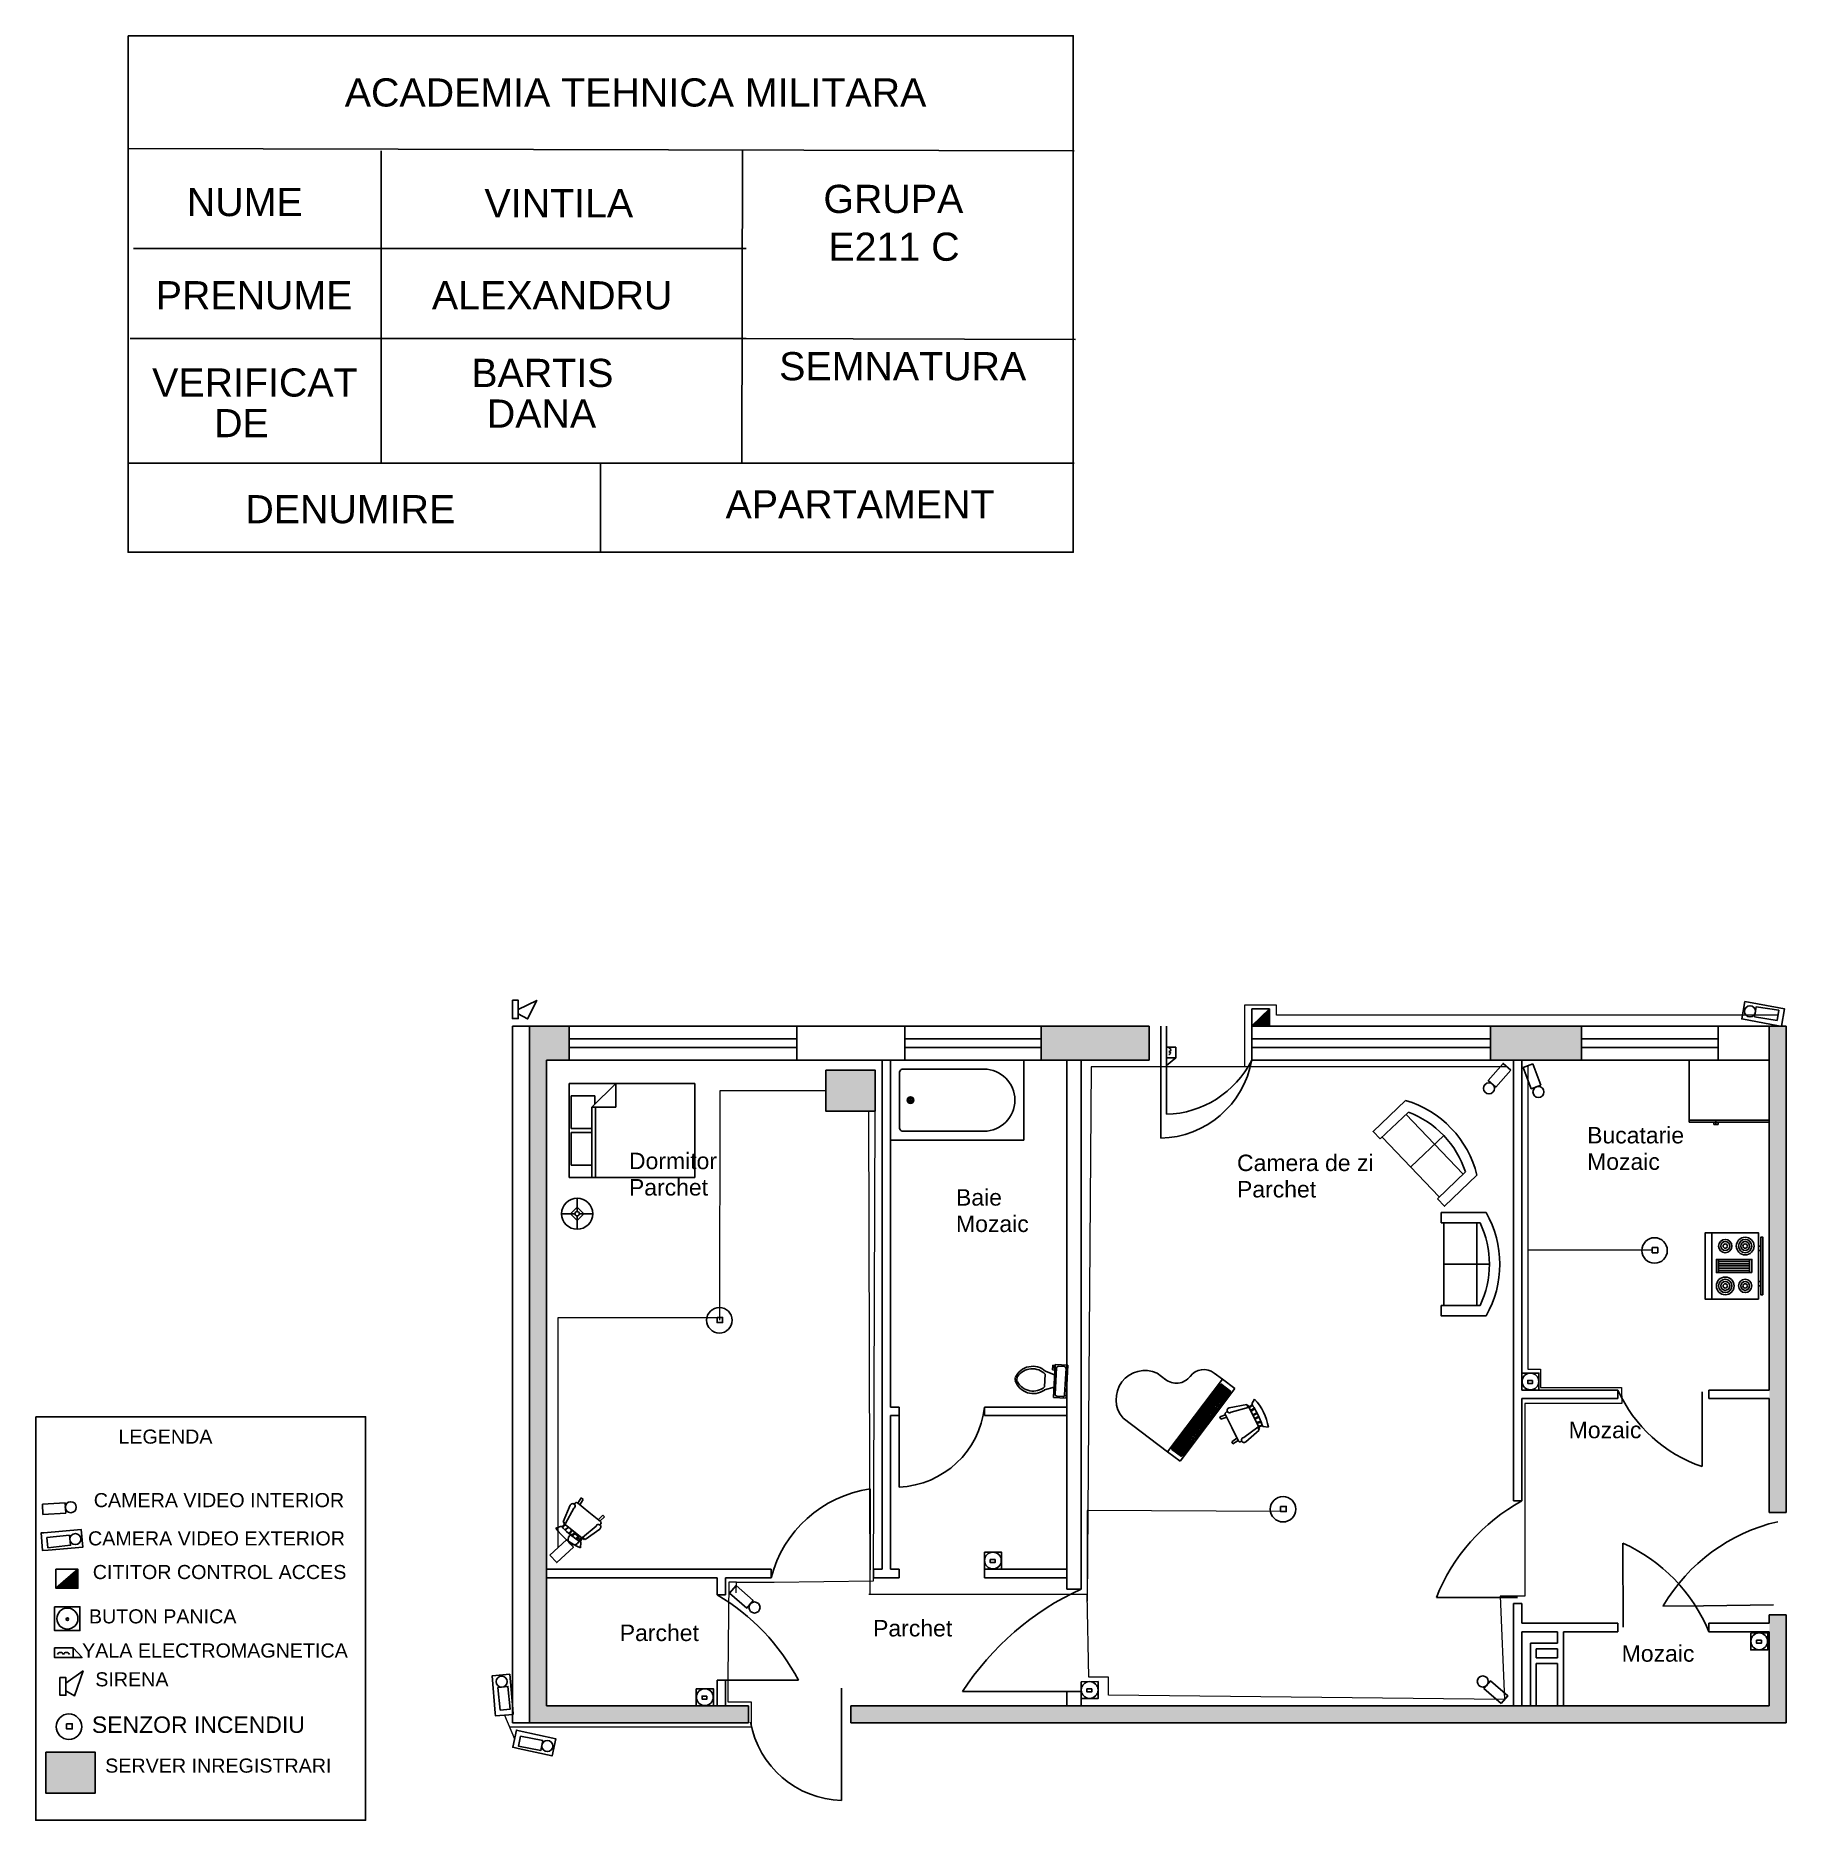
# Model space of a CAD drawing. Header units: inches. Extents: x -95520 to 3723, y -4 to 62949.
# Drawn here: x -5 to 3723, y -4 to 3796 of the extents above; entities outside this region: 1.
import ezdxf

# ---------------------------------------------------------------- set-up
doc = ezdxf.new("R2010")
doc.units = ezdxf.units.IN
doc.header["$MEASUREMENT"] = 0
doc.layers.add('1 FIRE DETECTION', color=240, linetype='ByLayer')
doc.layers.add('1 SECURITY SYSTEM', color=50, linetype='ByLayer')
for name, color, linetype, lineweight in [('Layer1', 10, 'Continuous', 25), ('Layer2', 50, 'Continuous', 25), ('Layer3', 91, 'Continuous', 25), ('Layer4', 12, 'Continuous', 5), ('Linie contur', 7, 'Continuous', 25)]:
    doc.layers.add(name, color=color, linetype=linetype, lineweight=lineweight)
doc.styles.get("Standard").update_dxf_attribs({"font": 'arial.ttf'})

# ---------------------------------------------------------------- blocks, each defined once
blk = doc.blocks.new('A$C124321EB')
at = {"layer": '1 SECURITY SYSTEM', "lineweight": -3}
blk.add_hatch(color=256, dxfattribs=at).paths.add_polyline_path([(51.8, 44.9), (51.8, 0), (0, 0)])
blk.add_lwpolyline([(0, 44.9), (51.8, 44.9), (51.8, 0), (0, 0)], close=True, dxfattribs=at)
blk.add_lwpolyline([(51.8, 44.9), (51.8, 0), (0, 0), (51.8, 44.9)], dxfattribs=at)
blk = doc.blocks.new('A$C46646CEB')
at = {"layer": '1 SECURITY SYSTEM', "lineweight": -3}
for centre, start, end in [((6.2, -1.8), 16.3544, 161.3608), ((19.1, -1.8), 18.6392, 163.6456)]:
    blk.add_arc(centre, 6.55, start, end, dxfattribs=at)
blk = doc.blocks.new('A$C07327C37')
at = {"layer": '1 SECURITY SYSTEM', "lineweight": -3}
blk.add_lwpolyline([(0, 20.3), (39.4, 20.3), (39.4, 0), (0, 0)], close=True, dxfattribs=at)
blk.add_lwpolyline([(39.4, 20.3), (39.4, 0), (58.7, 0), (39.4, 20.3)], dxfattribs=at)
blk.add_blockref('A$C46646CEB', (6.3, 6.3), dxfattribs=at)
blk = doc.blocks.new('A$C1D63225E')
at = {"layer": '1 SECURITY SYSTEM', "lineweight": -3}
blk.add_lwpolyline([(0.1, 27), (9, 27), (9, 0.8), (0.1, 0.8)], close=True, dxfattribs=at)
for points in [[(9, 18.9), (34.3, 36.8), (21.8, 0), (9, 7.3)], [(0, 12.5), (0.1, 12.5)], [(0.1, 12.4), (0, 12.4)]]:
    blk.add_lwpolyline(points, dxfattribs=at)
blk = doc.blocks.new('A$C54FA28A7')
at = {"layer": '1 SECURITY SYSTEM', "lineweight": -3}
for centre, radius in [((22.4, 22.4), 22.4), ((22.3, 21.2), 2.52)]:
    blk.add_circle(centre, radius, dxfattribs=at)
blk = doc.blocks.new('A$C4F6C7969')
at = {"layer": '1 SECURITY SYSTEM', "lineweight": -3}
blk.add_lwpolyline([(0, 50.8), (54, 50.8), (54, 0), (0, 0)], close=True, dxfattribs=at)
blk.add_blockref('A$C54FA28A7', (4.9, 3), dxfattribs=at)
blk = doc.blocks.new('camera securitate interior')
at = {"layer": 'Layer1'}
for points in [[(8.376, 8.959), (8.576, 8.958)], [(8.376, 8.959), (8.376, 8.869), (8.576, 8.869), (8.576, 8.958)]]:
    blk.add_lwpolyline(points, dxfattribs=at)
blk.add_circle((8.624, 8.918), 0.0486, dxfattribs=at)
blk = doc.blocks.new('camera securitate exterior')
at = {"layer": 'Layer1'}
blk.add_lwpolyline([(6.482, 7.679), (6.811, 7.679), (6.811, 7.524), (6.506, 7.524), (6.506, 7.524), (6.506, 7.524), (6.457, 7.524), (6.457, 7.679), (6.482, 7.679)], dxfattribs=at)
at = {"layer": 'Layer1', "rotation": 1.475016820132479}
blk.add_blockref('camera securitate interior', (-1.639, -1.537), dxfattribs=at)
blk = doc.blocks.new('buton panica')
at = {"layer": 'Layer2'}
for points in [[(17.744, 13.861), (17.894, 13.862), (17.894, 13.712), (17.744, 13.712)], [(17.838, 13.797), (17.795, 13.797), (17.795, 13.771), (17.838, 13.771)]]:
    blk.add_lwpolyline(points, close=True, dxfattribs=at)
blk.add_circle((17.819, 13.788), 0.0737, dxfattribs=at)
blk = doc.blocks.new('yala electromagnetica')
at = {"layer": 'Layer2'}
for points in [[(17.922, 13.795), (17.922, 13.712), (18.017, 13.712), (18.017, 13.794), (17.922, 13.794)], [(18.017, 13.712), (18.083, 13.712), (18.017, 13.794)]]:
    blk.add_lwpolyline(points, dxfattribs=at)
for centre, radius, start, end in [((17.946, 13.734), 0.016, 355.5126, 186.0369), ((17.975, 13.734), 0.0128, 359.1869, 186.6284)]:
    blk.add_arc(centre, radius, start, end, dxfattribs=at)
blk = doc.blocks.new('cititor control acces')
at = {"layer": 'Layer2'}
h = blk.add_hatch(color=256, dxfattribs=at)
h.dxf.hatch_style = 1
h.paths.add_polyline_path([(18.153, 13.709), (18.309, 13.709), (18.309, 13.859)])
blk.add_lwpolyline([(18.153, 13.859), (18.309, 13.859), (18.309, 13.709), (18.153, 13.709)], close=True, dxfattribs=at)
blk.add_lwpolyline([(18.153, 13.709), (18.309, 13.859)], dxfattribs=at)
blk = doc.blocks.new('goarna')
at = {"layer": 'Layer2'}
for points in [[(14.639, 15.808), (14.639, 15.647), (14.639, 15.647)], [(14.639, 15.647), (14.69, 15.646), (14.69, 15.808), (14.639, 15.808)], [(14.69, 15.687), (14.773, 15.644), (14.853, 15.806), (14.69, 15.727)]]:
    blk.add_lwpolyline(points, dxfattribs=at)
blk = doc.blocks.new('anti-incendiu')
at = {"layer": 'Layer1'}
blk.add_lwpolyline([(20.542851, 14.162347), (20.592201, 14.162347), (20.592201, 14.116999), (20.542851, 14.116999)], close=True, dxfattribs=at)
blk.add_circle((20.563737, 14.137051), 0.111959, dxfattribs=at)
blk = doc.blocks.new('SERVER INREGISTRARI')
at = {"layer": 'Layer1'}
h = blk.add_hatch(color=256, dxfattribs=at)
h.dxf.hatch_style = 1
h.paths.add_polyline_path([(3939.5, 1573.5), (4044.1, 1573.5), (4044.1, 1661.4), (3939.5, 1661.4)])
blk.add_lwpolyline([(3939.5, 1661.4), (4044.1, 1661.4), (4044.1, 1573.5), (3939.5, 1573.5)], close=True, dxfattribs=at)
blk = doc.blocks.new('Bed - Queen')
at = {"linetype": 'Continuous'}
for p, q in [((0, -80.00003), (0, 0)), ((0, 0), (59.99999, 0)), ((59.99999, 0), (59.99999, -80.00003)), ((7.99999, -1.2), (28.79998, -1.2)), ((7.99999, -14.4), (7.99999, -1.2)), ((28.79998, -1.2), (28.79998, -14.4)), ((31.19999, -1.2), (51.99999, -1.2)), ((31.19999, -14.4), (31.19999, -1.2)), ((51.99999, -1.2), (51.99999, -16.4)), ((0, -14.4), (44.8, -14.4)), ((44.8, -16.8), (0, -16.8)), ((59.99999, -29.6), (44.8, -14.4)), ((44.8, -14.4), (44.8, -29.6)), ((51.99999, -16.4), (46.79936, -16.4)), ((44.8, -29.6), (59.99999, -29.6)), ((59.99999, -80.00003), (0, -80.00003))]:
    blk.add_line(p, q, dxfattribs=at)
blk = doc.blocks.new('Chair - Rocking')
at = {"linetype": 'Continuous'}
for p, q in [((-9, -7.5), (-12, -18.49999)), ((-8, -4.5), (-10, -1.5)), ((-7, -7.5), (-9, -7.5)), ((-9, -18.49999), (-7, -7.5)), ((-8.23428, -6.99939), (-8.3093, -7.47958)), ((-8.23041, -7), (8.23915, -7)), ((-7.5, -4.5), (-7, -7)), ((-6.5, -7), (-7.02225, -4.43)), ((-4.5, -7), (-4.96674, -4.19951)), ((-4, -7), (-4.40532, -4.16272)), ((-1.5, -4.05012), (-1.5, -7)), ((-1, -7), (-1, -4.05012)), ((1, -7), (1, -4.04655)), ((1.5, -4.05012), (1.5, -7)), ((4, -7), (4.40187, -4.18694)), ((4.5, -7), (4.96761, -4.19437)), ((6.5, -7), (7, -4.4057)), ((7.5, -4.5), (7, -7)), ((7, -7.5), (9, -7.5)), ((9, -18.49999), (7, -7.5)), ((8, -4.5), (10, -1.5)), ((8.31071, -7.48854), (8.23449, -7.00073)), ((9, -7.5), (12, -18.49999)), ((-10.36644, -20.64523), (-10.5, -21.49999)), ((-9, -22.49999), (-9.5, -26.49999)), ((0, -22.49999), (-9.5, -22.49999)), ((-8, -26.49999), (-7.5, -22.49999)), ((0, -22.49999), (9.5, -22.49999)), ((8, -26.49999), (7.5, -22.49999)), ((9, -22.49999), (9.5, -26.49999)), ((10.5, -21.49999), (10.3575, -20.58798)), ((-9.5, -26.49999), (-8, -26.49999)), ((9.5, -26.49999), (8, -26.49999))]:
    blk.add_line(p, q, dxfattribs=at)
for centre, radius, start, end in [((0, -34.08333), 34.08333, 72.93847, 107.0615), ((0, -68.25004), 64.25, 93.92211, 97.15267), ((0, -68.25004), 64.25, 82.84733, 93.92211), ((-10.5, -18.99999), 1.58114, 161.5651, 18.43495), ((-9.5, -21.49999), 1, 180, 270), ((10.5, -18.99999), 1.58114, 161.5651, 18.43495), ((9.5, -21.49999), 1, 270, 0)]:
    blk.add_arc(centre, radius, start, end, dxfattribs=at)
blk = doc.blocks.new('Lamp - Table')
at = {"linetype": 'Continuous'}
for p, q in [((-1, 0), (-7, 0)), ((0, 3), (-3, 0)), ((-3, 0), (0, -3)), ((0, 7), (0, 1)), ((3, 0), (0, 3)), ((0, -3), (3, 0)), ((1, 0), (7, 0)), ((0, -1), (0, -7))]:
    blk.add_line(p, q, dxfattribs=at)
for radius in [7, 1]:
    blk.add_circle((0, 0), radius, dxfattribs=at)
blk = doc.blocks.new('Piano - Baby Grand')
at = {"linetype": 'Continuous'}
for p, q in [((-29, 8.250005), (-29, -27.249995)), ((7, 1.250005), (7, 8.250005)), ((29, -20.749995), (29, -27.249995)), ((-29, -27.249995), (-29, -37.249995)), ((29, -27.249995), (-29, -27.249995)), ((-26, -36.249995), (-26, -28.249995)), ((-26, -28.249995), (26, -28.249995)), ((-25.25, -33.249995), (-25.25, -28.249995)), ((-25, -33.249995), (-25.25, -33.249995)), ((-24.75, -33.249995), (-25, -33.249995)), ((-25, -36.249995), (-25, -33.249995)), ((-24.75, -28.249995), (-24.75, -33.249995)), ((-24.25, -33.249995), (-24.25, -28.249995)), ((-24, -33.249995), (-24.25, -33.249995)), ((-23.75, -33.249995), (-24, -33.249995)), ((-24, -36.249995), (-24, -33.249995)), ((-23.75, -28.249995), (-23.75, -33.249995)), ((-23, -36.249995), (-23, -28.249995)), ((-22.25, -33.249995), (-22.25, -28.249995)), ((-22, -33.249995), (-22.25, -33.249995)), ((-21.75, -33.249995), (-22, -33.249995)), ((-22, -36.249995), (-22, -33.249995)), ((-21.75, -28.249995), (-21.75, -33.249995)), ((-21.25, -33.249995), (-21.25, -28.249995)), ((-21, -33.249995), (-21.25, -33.249995)), ((-20.75, -33.249995), (-21, -33.249995)), ((-21, -36.249995), (-21, -33.249995)), ((-20.75, -28.249995), (-20.75, -33.249995)), ((-20.25, -33.249995), (-20.25, -28.249995)), ((-20, -33.249995), (-20.25, -33.249995)), ((-19.75, -33.249995), (-20, -33.249995)), ((-20, -36.249995), (-20, -33.249995)), ((-19.75, -28.249995), (-19.75, -33.249995)), ((-19, -36.249995), (-19, -28.249995)), ((-18.25, -33.249995), (-18.25, -28.249995)), ((-18, -33.249995), (-18.25, -33.249995)), ((-17.75, -33.249995), (-18, -33.249995)), ((-18, -36.249995), (-18, -33.249995)), ((-17.75, -28.249995), (-17.75, -33.249995)), ((-17.25, -33.249995), (-17.25, -28.249995)), ((-17, -33.249995), (-17.25, -33.249995)), ((-16.75, -33.249995), (-17, -33.249995)), ((-17, -36.249995), (-17, -33.249995)), ((-16.75, -28.249995), (-16.75, -33.249995)), ((-16, -36.249995), (-16, -28.249995)), ((-15.25, -33.249995), (-15.25, -28.249995)), ((-15, -33.249995), (-15.25, -33.249995)), ((-14.75, -33.249995), (-15, -33.249995)), ((-15, -36.249995), (-15, -33.249995)), ((-14.75, -28.249995), (-14.75, -33.249995)), ((-14.25, -33.249995), (-14.25, -28.249995)), ((-14, -33.249995), (-14.25, -33.249995)), ((-13.75, -33.249995), (-14, -33.249995)), ((-14, -36.249995), (-14, -33.249995)), ((-13.75, -28.249995), (-13.75, -33.249995)), ((-13.25, -33.249995), (-13.25, -28.249995)), ((-13, -33.249995), (-13.25, -33.249995)), ((-12.75, -33.249995), (-13, -33.249995)), ((-13, -36.249995), (-13, -33.249995)), ((-12.75, -28.249995), (-12.75, -33.249995)), ((-12, -36.249995), (-12, -28.249995)), ((-11.25, -33.249995), (-11.25, -28.249995)), ((-11, -33.249995), (-11.25, -33.249995)), ((-10.75, -33.249995), (-11, -33.249995)), ((-11, -36.249995), (-11, -33.249995)), ((-10.75, -28.249995), (-10.75, -33.249995)), ((-10.25, -33.249995), (-10.25, -28.249995)), ((-10, -33.249995), (-10.25, -33.249995)), ((-9.75, -33.249995), (-10, -33.249995)), ((-10, -36.249995), (-10, -33.249995)), ((-9.75, -28.249995), (-9.75, -33.249995)), ((-9, -36.249995), (-9, -28.249995)), ((-8.25, -33.249995), (-8.25, -28.249995)), ((-8, -33.249995), (-8.25, -33.249995)), ((-7.75, -33.249995), (-8, -33.249995)), ((-8, -36.249995), (-8, -33.249995)), ((-7.75, -28.249995), (-7.75, -33.249995)), ((-7.25, -33.249995), (-7.25, -28.249995)), ((-7, -33.249995), (-7.25, -33.249995)), ((-6.75, -33.249995), (-7, -33.249995)), ((-7, -36.249995), (-7, -33.249995)), ((-6.75, -28.249995), (-6.75, -33.249995)), ((-6.25, -33.249995), (-6.25, -28.249995)), ((-6, -33.249995), (-6.25, -33.249995)), ((-5.75, -33.249995), (-6, -33.249995)), ((-6, -36.249995), (-6, -33.249995)), ((-5.75, -28.249995), (-5.75, -33.249995)), ((-5, -36.249995), (-5, -28.249995)), ((-4.25, -33.249995), (-4.25, -28.249995)), ((-4, -33.249995), (-4.25, -33.249995)), ((-3.75, -33.249995), (-4, -33.249995)), ((-4, -36.249995), (-4, -33.249995)), ((-3.75, -28.249995), (-3.75, -33.249995)), ((-3.25, -33.249995), (-3.25, -28.249995)), ((-3, -33.249995), (-3.25, -33.249995)), ((-2.75, -33.249995), (-3, -33.249995)), ((-3, -36.249995), (-3, -33.249995)), ((-2.75, -28.249995), (-2.75, -33.249995)), ((-2, -36.249995), (-2, -28.249995)), ((-1.25, -33.249995), (-1.25, -28.249995)), ((-1, -33.249995), (-1.25, -33.249995)), ((-0.75, -33.249995), (-1, -33.249995)), ((-1, -36.249995), (-1, -33.249995)), ((-0.75, -28.249995), (-0.75, -33.249995)), ((-0.25, -33.249995), (-0.25, -28.249995)), ((0, -33.249995), (-0.25, -33.249995)), ((0.25, -33.249995), (0, -33.249995)), ((0, -36.249995), (0, -33.249995)), ((0.25, -28.249995), (0.25, -33.249995)), ((0.75, -33.249995), (0.75, -28.249995)), ((1, -33.249995), (0.75, -33.249995)), ((1.25, -33.249995), (1, -33.249995)), ((1, -36.249995), (1, -33.249995)), ((1.25, -28.249995), (1.25, -33.249995)), ((2, -36.249995), (2, -28.249995)), ((2.75, -33.249995), (2.75, -28.249995)), ((3, -33.249995), (2.75, -33.249995)), ((3.25, -33.249995), (3, -33.249995)), ((3, -36.249995), (3, -33.249995)), ((3.25, -28.249995), (3.25, -33.249995)), ((3.75, -33.249995), (3.75, -28.249995)), ((4, -33.249995), (3.75, -33.249995)), ((4.25, -33.249995), (4, -33.249995)), ((4, -36.249995), (4, -33.249995)), ((4.25, -28.249995), (4.25, -33.249995)), ((5, -36.249995), (5, -28.249995)), ((5.75, -33.249995), (5.75, -28.249995)), ((6, -33.249995), (5.75, -33.249995)), ((6.25, -33.249995), (6, -33.249995)), ((6, -36.249995), (6, -33.249995)), ((6.25, -28.249995), (6.25, -33.249995)), ((6.75, -33.249995), (6.75, -28.249995)), ((7, -33.249995), (6.75, -33.249995)), ((7.25, -33.249995), (7, -33.249995)), ((7, -36.249995), (7, -33.249995)), ((7.25, -28.249995), (7.25, -33.249995)), ((7.75, -33.249995), (7.75, -28.249995)), ((8, -33.249995), (7.75, -33.249995)), ((8.25, -33.249995), (8, -33.249995)), ((8, -36.249995), (8, -33.249995)), ((8.25, -28.249995), (8.25, -33.249995)), ((9, -36.249995), (9, -28.249995)), ((9.75, -33.249995), (9.75, -28.249995)), ((10, -33.249995), (9.75, -33.249995)), ((10.25, -33.249995), (10, -33.249995)), ((10, -36.249995), (10, -33.249995)), ((10.25, -28.249995), (10.25, -33.249995)), ((10.75, -33.249995), (10.75, -28.249995)), ((11, -33.249995), (10.75, -33.249995)), ((11.25, -33.249995), (11, -33.249995)), ((11, -36.249995), (11, -33.249995)), ((11.25, -28.249995), (11.25, -33.249995)), ((12, -36.249995), (12, -28.249995)), ((12.75, -33.249995), (12.75, -28.249995)), ((13, -33.249995), (12.75, -33.249995)), ((13.25, -33.249995), (13, -33.249995)), ((13, -36.249995), (13, -33.249995)), ((13.25, -28.249995), (13.25, -33.249995)), ((13.75, -33.249995), (13.75, -28.249995)), ((14, -33.249995), (13.75, -33.249995)), ((14.25, -33.249995), (14, -33.249995)), ((14, -36.249995), (14, -33.249995)), ((14.25, -28.249995), (14.25, -33.249995)), ((14.75, -33.249995), (14.75, -28.249995)), ((15, -33.249995), (14.75, -33.249995)), ((15.25, -33.249995), (15, -33.249995)), ((15, -36.249995), (15, -33.249995)), ((15.25, -28.249995), (15.25, -33.249995)), ((16, -36.249995), (16, -28.249995)), ((16.75, -33.249995), (16.75, -28.249995)), ((17, -33.249995), (16.75, -33.249995)), ((17.25, -33.249995), (17, -33.249995)), ((17, -36.249995), (17, -33.249995)), ((17.25, -28.249995), (17.25, -33.249995)), ((17.75, -33.249995), (17.75, -28.249995)), ((18, -33.249995), (17.75, -33.249995)), ((18.25, -33.249995), (18, -33.249995)), ((18, -36.249995), (18, -33.249995)), ((18.25, -28.249995), (18.25, -33.249995)), ((19, -36.249995), (19, -28.249995)), ((19.75, -33.249995), (19.75, -28.249995)), ((20, -33.249995), (19.75, -33.249995)), ((20.25, -33.249995), (20, -33.249995)), ((20, -36.249995), (20, -33.249995)), ((20.25, -28.249995), (20.25, -33.249995)), ((20.75, -33.249995), (20.75, -28.249995)), ((21, -33.249995), (20.75, -33.249995)), ((21.25, -33.249995), (21, -33.249995)), ((21, -36.249995), (21, -33.249995)), ((21.25, -28.249995), (21.25, -33.249995)), ((21.75, -33.249995), (21.75, -28.249995)), ((22, -33.249995), (21.75, -33.249995)), ((22.25, -33.249995), (22, -33.249995)), ((22, -36.249995), (22, -33.249995)), ((22.25, -28.249995), (22.25, -33.249995)), ((23, -36.249995), (23, -28.249995)), ((23.75, -33.249995), (23.75, -28.249995)), ((24, -33.249995), (23.75, -33.249995)), ((24.25, -33.249995), (24, -33.249995)), ((24, -36.249995), (24, -33.249995)), ((24.25, -28.249995), (24.25, -33.249995)), ((24.75, -33.249995), (24.75, -28.249995)), ((25, -33.249995), (24.75, -33.249995)), ((25.25, -33.249995), (25, -33.249995)), ((25, -36.249995), (25, -33.249995)), ((25.25, -28.249995), (25.25, -33.249995)), ((26, -36.249995), (26, -28.249995)), ((29, -37.249995), (29, -27.249995)), ((-29, -37.249995), (29, -37.249995)), ((-26, -36.249995), (-25, -36.249995)), ((-25, -36.249995), (-24, -36.249995)), ((-24, -36.249995), (-23, -36.249995)), ((-23, -36.249995), (-22, -36.249995)), ((-22, -36.249995), (-21, -36.249995)), ((-21, -36.249995), (-20, -36.249995)), ((-20, -36.249995), (-19, -36.249995)), ((-19, -36.249995), (-18, -36.249995)), ((-18, -36.249995), (-17, -36.249995)), ((-17, -36.249995), (-16, -36.249995)), ((-16, -36.249995), (-15, -36.249995)), ((-15, -36.249995), (-14, -36.249995)), ((-14, -36.249995), (-13, -36.249995)), ((-13, -36.249995), (-12, -36.249995)), ((-12, -36.249995), (-11, -36.249995)), ((-11, -36.249995), (-10, -36.249995)), ((-10, -36.249995), (-9, -36.249995)), ((-9, -36.249995), (-8, -36.249995)), ((-8, -36.249995), (-7, -36.249995)), ((-7, -36.249995), (-6, -36.249995)), ((-6, -36.249995), (-5, -36.249995)), ((-5, -36.249995), (-4, -36.249995)), ((-4, -36.249995), (-3, -36.249995)), ((-3, -36.249995), (-2, -36.249995)), ((-2, -36.249995), (-1, -36.249995)), ((-1, -36.249995), (0, -36.249995)), ((0, -36.249995), (1, -36.249995)), ((1, -36.249995), (2, -36.249995)), ((2, -36.249995), (3, -36.249995)), ((3, -36.249995), (4, -36.249995)), ((4, -36.249995), (5, -36.249995)), ((5, -36.249995), (6, -36.249995)), ((6, -36.249995), (7, -36.249995)), ((7, -36.249995), (8, -36.249995)), ((8, -36.249995), (9, -36.249995)), ((9, -36.249995), (10, -36.249995)), ((10, -36.249995), (11, -36.249995)), ((11, -36.249995), (12, -36.249995)), ((12, -36.249995), (13, -36.249995)), ((13, -36.249995), (14, -36.249995)), ((14, -36.249995), (15, -36.249995)), ((15, -36.249995), (16, -36.249995)), ((16, -36.249995), (17, -36.249995)), ((17, -36.249995), (18, -36.249995)), ((18, -36.249995), (19, -36.249995)), ((19, -36.249995), (20, -36.249995)), ((20, -36.249995), (21, -36.249995)), ((21, -36.249995), (22, -36.249995)), ((22, -36.249995), (23, -36.249995)), ((23, -36.249995), (24, -36.249995)), ((24, -36.249995), (25, -36.249995)), ((25, -36.249995), (26, -36.249995))]:
    blk.add_line(p, q, dxfattribs=at)
for centre, radius, start, end in [((-11, 4.327585), 18.42241, 12.29325, 167.7067), ((18, 1.250005), 11, 177.3974, 270), ((18, -20.749995), 11, 0, 90)]:
    blk.add_arc(centre, radius, start, end, dxfattribs=at)
blk = doc.blocks.new('Toilet - top')
for p, q in [((-10, -8.5), (-8, -8.5)), ((-10, -9.5), (-10, -8.5)), ((-7, -9.5), (-10, -9.5)), ((-8, -8.5), (-8, -8)), ((-7, -8), (-7, -9.5)), ((-4, -8), (-6, -14)), ((4, -8), (6, -14)), ((9.5, -6), (9.5, -2)), ((4, -14), (-4, -14))]:
    blk.add_line(p, q)
blk.add_lwpolyline([(10.5, -8), (10.5, 0), (-10.5, 0), (-10.5, -8)], close=True)
for points in [[(-9.5, -2), (-9.5, -6)], [(8.5, -1), (-8.5, -1)], [(-8.5, -7), (8.5, -7)]]:
    blk.add_lwpolyline(points)
for centre, radius, start, end in [((-8.6, -1.9), 0.884, 81.8699, 188.1301), ((-8.6, -6.1), 0.884, 171.8699, 278.1301), ((8.6, -1.9), 0.884, 351.8699, 98.1301), ((8.6, -6.1), 0.884, 261.8699, 8.1301), ((3.5, -21.6), 12.2, 141.4691, 247.9714), ((4.2, -21.8), 11.3, 136.3677, 238.9468), ((-3.5, -21.6), 12.2, 292.0284, 38.5307), ((-4.2, -21.8), 11.3, 301.053, 43.6321), ((0, -27.9), 4, 245.7318, 294.2682), ((0, -29), 4, 254.8605, 285.1395)]:
    blk.add_arc(centre, radius, start, end)
blk = doc.blocks.new('Bath Tub - 26 x 60 in.')
for p, q in [((8, -18), (10, -18)), ((9, -17), (9, -19))]:
    blk.add_line(p, q)
blk.add_lwpolyline([(0, -36), (0, 0), (60, 0), (60, -36)], close=True)
for points in [[(4, -30), (4, -6)], [(6, -4), (42, -4)], [(42, -32), (6, -32)]]:
    blk.add_lwpolyline(points)
for radius in [1.5, 1]:
    blk.add_circle((9, -18), radius)
for centre, radius, start, end in [((5.75, -5.75), 1.77, 81.8699, 188.1301), ((42, -18), 14, 270, 90), ((5.75, -30.25), 1.77, 171.8699, 278.1301)]:
    blk.add_arc(centre, radius, start, end)
blk = doc.blocks.new('Refrigerator-2 door - 36 in top')
for p, q in [((0, -26.999999), (36, -26.999999)), ((11, -27.999999), (11, -28.999999)), ((11, -28.999999), (13, -28.999999)), ((12, -26.999999), (12, -28.999999)), ((13, -28.999999), (13, -27.999999))]:
    blk.add_line(p, q)
blk.add_lwpolyline([(0, -27.999999), (0, 0), (36, 0), (36, -27.999999)], close=True)
blk = doc.blocks.new('Range-Oven - 30 in top')
for p, q in [((0, -3), (30, -3)), ((12, -6), (18, -6)), ((13, -20), (13, -6)), ((14, -6), (14, -20)), ((15, -20), (15, -6)), ((16, -6), (16, -20)), ((17, -20), (17, -6)), ((6, -24), (6, -25)), ((8, -25), (8, -24)), ((18, -20), (12, -20)), ((22, -25), (22, -24)), ((24, -24), (24, -25))]:
    blk.add_line(p, q)
for points in [[(0, -24), (0, 0), (30, 0), (30, -24)], [(12, -21), (12, -5), (18, -5), (18, -21)], [(2, -26), (2, -25), (28, -25), (28, -26)]]:
    blk.add_lwpolyline(points, close=True)
for centre, radius in [((6, -9), 4), ((6, -9), 3), ((6, -9), 2), ((6, -9), 1), ((24, -9), 3), ((24, -9), 2), ((24, -9), 1), ((6, -18), 3), ((6, -18), 2), ((24, -18), 4), ((24, -18), 3), ((24, -18), 2), ((6, -18), 1), ((24, -18), 1)]:
    blk.add_circle(centre, radius)
blk = doc.blocks.new('Sofa - Roundback Loveseat 5 ft.')
at = {"linetype": 'Continuous'}
for p, q in [((0, -32.44198), (0, -5.99998)), ((-24, -33.99998), (-24, -11.46958)), ((-23.9998, -13.38178), (23.99986, -13.38178)), ((24.00004, -33.99998), (24.00004, -11.46958)), ((-24, -32.44198), (24.00004, -32.44198))]:
    blk.add_line(p, q, dxfattribs=at)
for points in [[(-24, -33.99998), (-30, -33.99998), (-30, -7.99998)], [(30.00004, -7.99998), (30.00004, -33.99998), (24.00004, -33.99998)]]:
    blk.add_lwpolyline(points, dxfattribs=at)
for centre, radius, start, end in [((0, -60.24998), 60.24998, 60.13715, 119.8628), ((0, -61.38438), 55.38444, 64.32083, 115.6792)]:
    blk.add_arc(centre, radius, start, end, dxfattribs=at)
blk = doc.blocks.new('nUME PRENUME')
blk.add_lwpolyline([(2452.9, 3864.2), (4466.2, 3864.2), (4466.2, 2764.2), (2452.9, 2764.2)], close=True)
for points in [[(2452.4, 3623.7), (4467.8, 3619.1)], [(2992.3, 3619.1), (2992.3, 2953.7), (2452.4, 2953.7)], [(3761.7, 3619.9), (3760.3, 2953.7)], [(2464.8, 3411.1), (3769.8, 3411.1)], [(2457.5, 3219.5), (3769.8, 3219.5)], [(3760.9, 3219.5), (4471.2, 3216.8)], [(2992.3, 2953.7), (4467.8, 2953.7)], [(3459.5, 2764.2), (3459, 2953.1)]]:
    blk.add_lwpolyline(points)
for s, p in [('ACADEMIA TEHNICA MILITARA', (2914.6, 3713.3)), ('NUME ', (2578.2, 3479.9)), ('VINTILA ', (3212.1, 3477.4)), ('GRUPA', (3934, 3486.6)), (' E211 C', (3921.3, 3384.8)), ('PRENUME', (2512, 3281.4)), ('ALEXANDRU ', (3100.1, 3281.4)), ('VERIFICAT', (2504.3, 3095.6)), ('BARTIS', (3184.1, 3116)), ('SEMNATURA', (3839.8, 3130.3)), ('DANA', (3217.2, 3029.4)), ('      DE ', (2496.7, 3009.1)), ('APARTAMENT', (3725.6, 2836.2)), ('DENUMIRE', (2702.9, 2825.8))]:
    blk.add_text(s, height=60).set_placement(p)

msp = doc.modelspace()

# ---------------------------------------------------------------- hatches: boundary and pattern name
at = {"layer": 'Linie contur'}
h = msp.add_hatch(color=4, dxfattribs=at)
h.dxf.hatch_style = 1
h.paths.add_polyline_path([(1046.5, 203.5), (1512.8, 203.5), (1512.8, 239.9), (1082.8, 239.9), (1082.8, 1614.7), (1131.3, 1614.7), (1131.3, 1687.4), (1046.5, 1687.4)])
h.paths.add_polyline_path([(2136.7, 1687.4), (2136.7, 1614.7), (2366.8, 1614.7), (2366.8, 1687.4)])
h.paths.add_polyline_path([(3687.2, 1614.7), (3687.2, 651.7), (3723.5, 651.7), (3723.5, 1687.4), (3687.2, 1687.4)])
h.paths.add_polyline_path([(3287.4, 1614.7), (3287.4, 1687.4), (3093.6, 1687.4), (3093.6, 1614.7)])
h.paths.add_polyline_path([(3723.5, 433.7), (3687.2, 433.7), (3687.2, 239.9), (1730.9, 239.9), (1730.9, 203.5), (3723.5, 203.5)])

# ---------------------------------------------------------------- linework, layer by layer
at = {"layer": 'Layer2'}
msp.add_lwpolyline([(-5.1, 855.3), (697.5, 855.3), (697.5, -4.2), (-5.1, -4.2)], close=True, dxfattribs=at)
at = {"layer": 'Layer4'}
for points in [[(2822.8, 1710.2), (2637.7, 1710.2), (2637.7, 1732.1), (2584.9, 1732.1), (2569.2, 1732.1), (2569.2, 1600.7)], [(3705.7, 1710.2), (2822.8, 1710.2)], [(3128.6, 1600.7), (2242.6, 1600.7), (2234.1, 462.6)], [(3173.3, 1602.8), (3173.3, 973.1), (3173.3, 956.5), (3200, 956.5), (3200, 917.7), (3245.2, 917.7), (3290, 917.7), (3372.6, 917.7), (3373.3, 883.3), (3166.4, 883.3), (3166.4, 797.8)], [(1678.1, 1549.7), (1452, 1549.7), (1451.1, 1060.7)], [(1486.9, 480), (1487.5, 503), (1567.9, 503), (1779.3, 505.7), (1782.7, 1505.8)], [(1772, 476.9), (1769.6, 1505.8)], [(3437.8, 1210.1), (3173.3, 1210.1)], [(1107.8, 577), (1107.8, 1066.8), (1452, 1066.8)], [(3166.4, 797.8), (3166.4, 473)], [(2646.5, 653.5), (2234.1, 655.4), (2234.1, 476.9), (1769.6, 476.9)], [(1469.8, 299.9), (1472.1, 503.8), (1487.5, 503.8)], [(3123.1, 253), (2279.6, 262.2), (2279.6, 300.8), (2237.7, 300.8), (2234.1, 476.9)], [(3166.4, 473), (3113.7, 473), (3123.1, 253)], [(1469.8, 247.3), (1469.8, 299.9)], [(1430.9, 194.7), (1519.6, 194.7), (1519.6, 247.3), (1469.8, 247.3)], [(993.1, 219.8), (1014.8, 169.6)], [(1003.9, 194.7), (1105.3, 194.7)], [(1105.3, 194.7), (1430.9, 194.7)]]:
    msp.add_lwpolyline(points, dxfattribs=at)
at = {"layer": 'Linie contur'}
for p, q in [((1010.1, 1687.4), (1010.1, 1687.4)), ((1010.1, 1687.4), (2366.8, 1687.4)), ((1010.1, 203.5), (1010.1, 1687.4)), ((1046.5, 203.5), (1046.5, 1687.4)), ((1131.3, 1614.7), (1131.3, 1687.4)), ((1615.8, 1614.7), (1615.8, 1687.4)), ((1845.9, 1614.7), (1845.9, 1687.4)), ((2136.7, 1614.7), (2136.7, 1687.4)), ((2366.8, 1614.7), (2366.8, 1687.4)), ((2391, 1448.5), (2391, 1687.4)), ((2403.2, 1499.4), (2403.2, 1687.4)), ((2584.9, 1614.7), (2584.9, 1687.4)), ((2584.9, 1687.4), (3723.5, 1687.4)), ((3093.6, 1614.7), (3093.6, 1687.4)), ((3287.4, 1614.7), (3287.4, 1687.4)), ((3578.1, 1614.7), (3578.1, 1687.4)), ((3687.2, 1614.7), (3687.2, 1687.4)), ((3723.5, 651.7), (3723.5, 1687.4)), ((1131.3, 1660.2), (1615.8, 1660.2)), ((1131.3, 1642), (1615.8, 1642)), ((1845.9, 1660.2), (2136.7, 1660.2)), ((1845.9, 1642), (2136.7, 1642)), ((2584.9, 1660.2), (3093.6, 1660.2)), ((2584.9, 1642), (3093.6, 1642)), ((3287.4, 1660.2), (3578.1, 1660.2)), ((3287.4, 1642), (3578.1, 1642)), ((1082.8, 1614.7), (2366.8, 1614.7)), ((1082.8, 239.9), (1082.8, 1614.7)), ((1797.5, 530.6), (1797.5, 1614.7)), ((1797.5, 530.6), (1797.5, 1614.7)), ((1815.7, 875.8), (1815.7, 1614.7)), ((2191.2, 488.2), (2191.2, 1614.7)), ((2221.5, 488.2), (2221.5, 1614.7)), ((2584.9, 1614.7), (3687.2, 1614.7)), ((3142.1, 675.9), (3142.1, 1614.7)), ((3160.2, 912.2), (3160.2, 1614.7)), ((3687.2, 912.2), (3687.2, 1614.7)), ((3160.2, 912.2), (3364.9, 912.2)), ((3364.9, 894), (3364.9, 912.2)), ((3558.8, 894), (3558.8, 912.2)), ((3558.8, 912.2), (3687.2, 912.2)), ((1815.7, 875.8), (1833.8, 875.8)), ((1833.8, 857.6), (1833.8, 875.8)), ((2015.5, 857.6), (2015.5, 875.8)), ((2015.5, 875.8), (2191.2, 875.8)), ((3160.2, 675.9), (3160.2, 894)), ((3160.2, 894), (3364.9, 894)), ((3558.8, 894), (3687.2, 894)), ((3687.2, 651.7), (3687.2, 894)), ((1815.7, 530.6), (1815.7, 857.6)), ((1815.7, 857.6), (1833.8, 857.6)), ((2015.5, 857.6), (2191.2, 857.6)), ((3160.2, 675.9), (3142.1, 675.9)), ((3723.5, 651.7), (3687.2, 651.7)), ((1082.8, 530.6), (1561.3, 530.6)), ((1082.8, 512.4), (1446.2, 512.4)), ((1446.2, 476.1), (1446.2, 512.4)), ((1464.4, 512.4), (1561.3, 512.4)), ((1464.4, 476.1), (1464.4, 512.4)), ((1779.3, 530.6), (1797.5, 530.6)), ((1779.3, 512.4), (1833.8, 512.4)), ((1815.7, 530.6), (1833.8, 530.6)), ((2015.5, 530.6), (2191.2, 530.6)), ((2015.5, 512.4), (2191.2, 512.4)), ((1464.4, 476.1), (1446.2, 476.1)), ((2221.5, 488.2), (2191.2, 488.2)), ((3142.1, 239.9), (3142.1, 457.9)), ((3160.2, 457.9), (3142.1, 457.9)), ((3160.2, 415.5), (3160.2, 457.9)), ((3723.5, 433.7), (3687.2, 433.7)), ((3687.2, 415.5), (3687.2, 433.7)), ((3723.5, 203.5), (3723.5, 433.7)), ((3364.9, 415.5), (3160.2, 415.5)), ((3160.2, 239.9), (3160.2, 397.3)), ((3236.5, 397.3), (3160.2, 397.3)), ((3236.5, 373.1), (3236.5, 397.3)), ((3364.9, 397.3), (3248.7, 397.3)), ((3248.7, 239.9), (3248.7, 397.3)), ((3364.9, 397.3), (3364.9, 415.5)), ((3687.2, 415.5), (3558.8, 415.5)), ((3558.8, 397.3), (3558.8, 415.5)), ((3687.2, 397.3), (3558.8, 397.3)), ((3687.2, 239.9), (3687.2, 397.3)), ((3178.4, 239.9), (3178.4, 373.1)), ((3236.5, 373.1), (3178.4, 373.1)), ((3236.5, 361), (3190.5, 361)), ((3190.5, 341.6), (3190.5, 361)), ((3236.5, 341.6), (3236.5, 361)), ((3236.5, 341.6), (3190.5, 341.6)), ((3190.5, 239.9), (3190.5, 329.5)), ((3236.5, 329.5), (3190.5, 329.5)), ((3236.5, 239.9), (3236.5, 329.5)), ((1446.2, 239.9), (1446.2, 294.4)), ((1464.4, 294.4), (1446.2, 294.4)), ((1464.4, 239.9), (1464.4, 294.4)), ((1711.4, 38.3), (1711.4, 277.3)), ((1711.4, 38.3), (1711.4, 277.3)), ((2191.2, 239.9), (2191.2, 270.2)), ((2221.5, 270.2), (2191.2, 270.2)), ((2221.5, 239.9), (2221.5, 270.2)), ((1512.8, 239.9), (1082.8, 239.9)), ((1512.8, 203.5), (1512.8, 239.9)), ((3687.2, 239.9), (1730.9, 239.9)), ((1730.9, 203.5), (1730.9, 239.9)), ((1512.8, 203.5), (1010.1, 203.5)), ((3723.5, 203.5), (1730.9, 203.5))]:
    msp.add_line(p, q, dxfattribs=at)
for points in [[(1833.8, 875.8), (1833.8, 705.6)], [(3544, 908.2), (3544, 749.1)], [(1772, 529), (1772, 659.1), (1772, 701.5)], [(3375.9, 407.3), (3375.4, 586.2)], [(1561.3, 530.6), (1561.3, 512.4)], [(1779.3, 530.6), (1779.3, 512.4)], [(1833.8, 530.6), (1833.8, 512.4)], [(2015.5, 530.6), (2015.5, 512.4)], [(3151.1, 470.5), (2978.2, 470.5)], [(3547.4, 452.9), (3460.8, 451.9)], [(3696.5, 454.7), (3547.4, 452.9)], [(1464.4, 294.4), (1619.4, 294.4)], [(2206.3, 270.2), (1968.9, 270.2)]]:
    msp.add_lwpolyline(points, dxfattribs=at)
for centre, radius, start, end in [((2386.4, 1650), 201.6, 271.3283, 349.9192), ((2397.6, 1708.9), 209.6, 271.5225, 333.297), ((3641.1, 1035.6), 302.5, 204.0814, 251.2851), ((1826.1, 895.9), 190.5, 272.3188, 353.9583), ((1808.2, 449.3), 254.8, 98.168, 165.6524), ((3352.6, 322), 402.8, 118.5313, 158.3703), ((3792.8, 256.9), 385, 103.1296, 149.3905), ((3227.5, 259.2), 358.9, 22.628, 65.6523), ((1215.5, 82.8), 455.9, 27.6472, 59.6029), ((2470.2, -55.2), 597.6, 114.5985, 147.0182), ((1716.1, 239.9), 201.6, 190.0808, 268.6717)]:
    msp.add_arc(centre, radius, start, end, dxfattribs=at)

# ---------------------------------------------------------------- block references
msp.add_blockref('nUME PRENUME', (-2261.4, -67.7))
at = {"layer": '1 FIRE DETECTION', "lineweight": -3, "xscale": 1.440000000002328, "yscale": 1.440000000002328, "zscale": 1.440000000002328}
msp.add_blockref('A$C1D63225E', (46.4, 261), dxfattribs=at)
at = {"layer": '1 SECURITY SYSTEM', "lineweight": -3, "xscale": 0.9000000000232831, "yscale": 0.9000000000232831, "zscale": 0.9000000000232831}
msp.add_blockref('A$C124321EB', (38.1, 490.1), dxfattribs=at)
at = {"layer": '1 SECURITY SYSTEM', "lineweight": -3}
for name, p in [('A$C4F6C7969', (35.1, 400)), ('A$C07327C37', (35.1, 342.5))]:
    msp.add_blockref(name, p, dxfattribs=at)
at = {"layer": 'Layer1'}
for p, xscale, yscale, zscale in [((-927085.8, -516413.1), 40659.82004532059, 40659.82004532059, 40659.82004532059), ((-1539, -2215.5), 242.265777125039, 242.265777125039, 242.265777125039), ((-3530.8, -2364.2), 242.265777125039, 242.265777125039, 242.265777125039), ((-2330.3, -2766.6), 242.265777125039, 242.265777125039, 242.265777125039), ((-4916.2, -3229.7), 242.265777125039, 242.265777125039, 242.265777125039)]:
    msp.add_blockref('anti-incendiu', p, dxfattribs=dict(at, xscale=xscale, yscale=yscale, zscale=zscale))
for name, p, xscale, yscale, zscale, rotation in [('camera securitate exterior', (5587.1, 3234.8), 242.265777125039, 242.265777125039, 242.265777125039, 169.615345710341), ('camera securitate interior', (2821.1, 4548.1), 242.265777125039, 242.265777125039, 242.265777125039, 229.1747363992128), ('camera securitate interior', (433.7, 2732.4), 242.265777125039, 242.265777125039, 242.265777125039, 290.8107900339298), ('camera securitate interior', (-1890.4, -1615.8), 242.265777125039, 242.265777125039, 242.265777125039, 3.334976063550675), ('camera securitate exterior', (-1399.2, -1375.1), 242.2657771250389, 242.2657771250389, 242.2657771250389, 4.726817018492945), ('camera securitate interior', (1062.5, -2410.5), 242.265777125039, 242.265777125039, 242.265777125039, 42.54520616554522), ('camera securitate interior', (-1467.6, 180.1), 242.265777125039, 242.265777125039, 242.265777125039, 319.1747363992129), ('camera securitate exterior', (2957.3, -1187.4), 242.265777125039, 242.265777125039, 242.265777125039, 94.72681701849298), ('camera securitate interior', (6070.5, 560.5), 242.265777125039, 242.265777125039, 242.265777125039, 139.1747363992128), ('camera securitate exterior', (-906.8, -1295.2), 242.265777125039, 242.265777125039, 242.265777125039, 347.6643907837978)]:
    msp.add_blockref(name, p, dxfattribs=dict(at, xscale=xscale, yscale=yscale, zscale=zscale, rotation=rotation))
for p in [(-2261.4, -67.7), (-3922.7, -1520.1)]:
    msp.add_blockref('SERVER INREGISTRARI', p, dxfattribs=at)
at = {"layer": 'Layer2'}
for name, p, xscale, yscale, zscale in [('goarna', (-2536.3, -2087.4), 242.265777125039, 242.265777125039, 242.265777125039), ('cititor control acces', (-1812.9, -1633.7), 242.265777125039, 242.265777125039, 242.265777125039), ('Bath Tub - 26 x 60 in.', (1815.7, 1614.7), 4.728711806263142, 4.728711806263142, 4.728711806263142), ('Refrigerator-2 door - 36 in top', (3516.8, 1614.7), 4.728352451967549, 4.728352451967549, 4.728352451967549), ('Lamp - Table', (1148.1, 1287.6), 4.728711806242564, 4.728711806242564, 4.728711806242564), ('buton panica', (-1138.5, -2409.9), 242.265777125039, 242.265777125039, 242.265777125039), ('buton panica', (-2283.2, -2791.4), 242.265777125039, 242.265777125039, 242.265777125039), ('buton panica', (-651.1, -2963.4), 242.265777125039, 242.265777125039, 242.265777125039), ('buton panica', (-2896.9, -3082.2), 242.265777125039, 242.265777125039, 242.265777125039), ('buton panica', (-2077.3, -3067), 242.265777125039, 242.265777125039, 242.265777125039)]:
    msp.add_blockref(name, p, dxfattribs=dict(at, xscale=xscale, yscale=yscale, zscale=zscale))
for name, p, xscale, yscale, zscale, rotation in [('yala electromagnetica', (-918.8, 5984.4), 242.265777125039, 242.265777125039, 242.265777125039, 270), ('Bed - Queen', (1131.3, 1364.5), 3.343906063119903, 3.343906063119903, 3.343906063119903, 90), ('Sofa - Roundback Loveseat 5 ft.', (3009.8, 1469.5), 3.671518461171906, 3.671518461171906, 3.671518461171906, 313.6584250272089), ('Sofa - Roundback Loveseat 5 ft.', (3113.3, 1180.1), 3.671518461171906, 3.671518461171906, 3.671518461171906, 270), ('Range-Oven - 30 in top', (3551, 1105.6), 4.717743199652659, 4.717743199652659, 4.717743199652659, 90), ('Piano - Baby Grand', (2391.3, 912.8), 3.343397870659829, 3.343397870659829, 3.343397870659829, 52.93610577444108), ('Toilet - top', (2191.2, 929.9), 3.343906063120812, 3.343906063120812, 3.343906063120812, 267.0145712367595), ('Chair - Rocking', (2610.2, 865), 3.34366180859484, 3.34366180859484, 3.34366180859484, 295.9422853268339), ('Chair - Rocking', (1125.8, 593.3), 3.353108980293029, 3.353108980293029, 3.353108980293029, 140.9703076562024)]:
    msp.add_blockref(name, p, dxfattribs=dict(at, xscale=xscale, yscale=yscale, zscale=zscale, rotation=rotation))

# ---------------------------------------------------------------- texts
at = {"layer": 'Layer1'}
for s, height, p in [('CAMERA VIDEO INTERIOR', 30, (118.6, 662.7)), ('CAMERA VIDEO EXTERIOR', 30, (106.4, 581.3)), ('SENZOR INCENDIU', 35, (114.6, 182)), ('SERVER INREGISTRARI', 30, (142.9, 97.3))]:
    msp.add_text(s, height=height, dxfattribs=at).set_placement(p)
at = {"layer": 'Layer2'}
for s, p in [('LEGENDA', (171.1, 798)), ('CITITOR CONTROL ACCES', (116.5, 509.6)), ('BUTON PANICA', (108.2, 415.2)), ('YALA ELECTROMAGNETICA', (93.8, 342.5)), ('SIRENA', (121.8, 281.1))]:
    msp.add_text(s, height=30, dxfattribs=at).set_placement(p)
at = {"layer": 'Layer3'}
for s, p in [('Bucatarie', (3299.3, 1437.4)), ('Dormitor', (1258.5, 1382.6)), ('Camera de zi', (2553.6, 1378.5)), ('Mozaic', (3299.3, 1381.1)), ('Parchet', (1258.5, 1326.4)), ('Baie', (1955.1, 1304.9)), ('Parchet', (2553.6, 1322.3)), ('Mozaic', (1955.1, 1248.7)), ('Mozaic', (3260, 809.5)), ('Parchet', (1778.5, 387.4)), ('Parchet', (1238.9, 377.6)), ('Mozaic', (3372.9, 333.6))]:
    msp.add_text(s, height=35, dxfattribs=at).set_placement(p)

doc.saveas('drawing.dxf')
